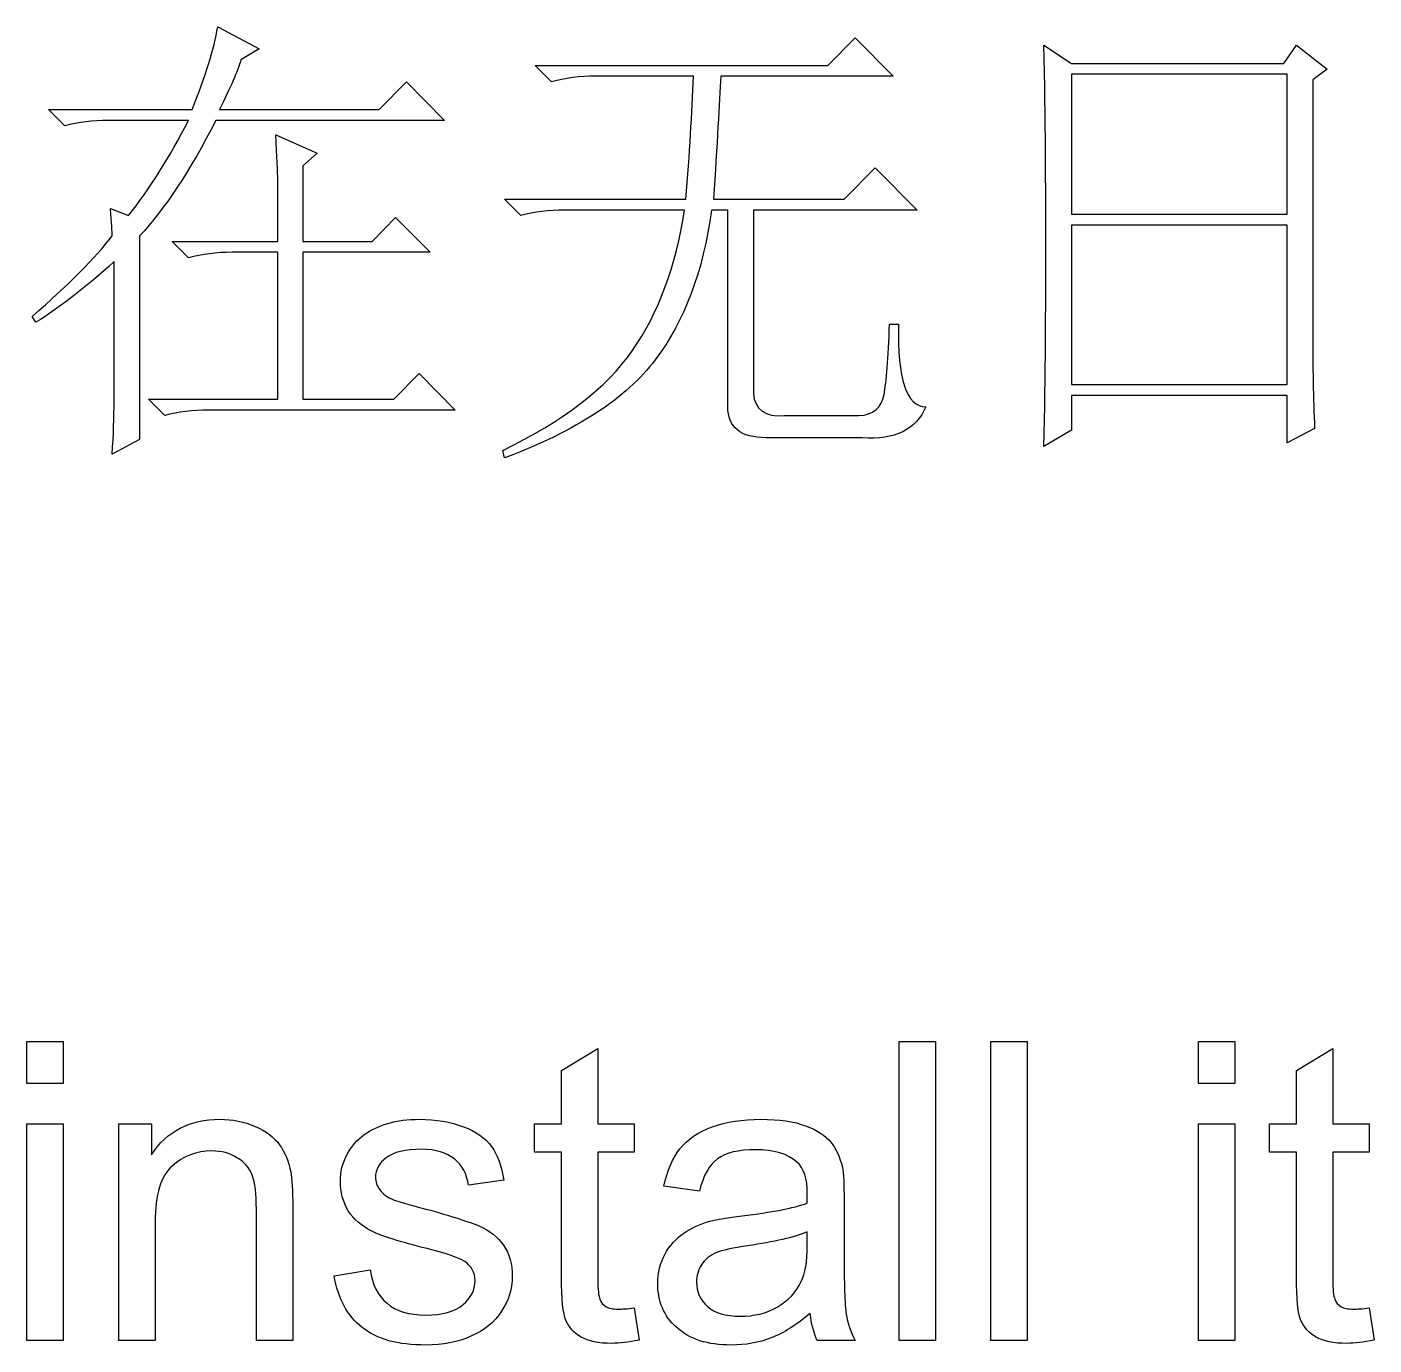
# Model space of a CAD drawing. Extents: x -45 to 645, y -160 to 467.
# Drawn here: x 365.706 to 370.259, y 90.401 to 94.858 of the extents above; entities that cross this region are included whole.
import ezdxf

# ---------------------------------------------------------------- set-up
doc = ezdxf.new("R2010")
doc.units = 0
doc.layers.add('layer 1', color=7, linetype='Continuous')

msp = doc.modelspace()

# ---------------------------------------------------------------- linework, layer by layer
at = {"layer": 'layer 1', "color": 7, "true_color": 0xffffff}
for points, knots in [([(365.7234, 93.8782), (365.7234, 93.8782), (365.736, 93.8591), (365.736, 93.8591), (365.8177, 93.9099), (365.9057, 93.9782), (366, 94.0639), (366, 94.0639), (366.0001, 93.5924), (366.0001, 93.5924), (366.0001, 93.5384), (365.9984, 93.4797), (365.9937, 93.413), (365.9937, 93.413), (366.0865, 93.4622), (366.0865, 93.4622), (366.0865, 93.4622), (366.0865, 94.1512), (366.0865, 94.1512), (366.1714, 94.2417), (366.2578, 94.3719), (366.3442, 94.5417), (366.3442, 94.5417), (367.1174, 94.5417), (367.1174, 94.5417), (367.1174, 94.5417), (366.9886, 94.6719), (366.9886, 94.6719), (366.9886, 94.6719), (366.8959, 94.5782), (366.8959, 94.5782), (366.8959, 94.5782), (366.3568, 94.5782), (366.3568, 94.5782), (366.3929, 94.6529), (366.4181, 94.7084), (366.4291, 94.7465), (366.4291, 94.7465), (366.4903, 94.783), (366.4903, 94.783), (366.4903, 94.783), (366.3505, 94.8576), (366.3505, 94.8576), (366.3379, 94.783), (366.3096, 94.691), (366.264, 94.5782), (366.264, 94.5782), (365.7785, 94.5782), (365.7785, 94.5782), (365.7785, 94.5782), (365.8335, 94.5227), (365.8335, 94.5227), (365.879, 94.5354), (365.9277, 94.5417), (365.9812, 94.5417), (365.9812, 94.5417), (366.2515, 94.5417), (366.2515, 94.5417), (366.1855, 94.4131), (366.1179, 94.3068), (366.0487, 94.2195), (366.0487, 94.2195), (365.9875, 94.2433), (365.9875, 94.2433), (365.9922, 94.1941), (365.9937, 94.1639), (365.9937, 94.1512), (365.9372, 94.0766), (365.846, 93.9861), (365.7234, 93.8782)], [0, 0, 0, 0, 0.043478, 0.043478, 0.043478, 0.086957, 0.086957, 0.086957, 0.130435, 0.130435, 0.130435, 0.173913, 0.173913, 0.173913, 0.217391, 0.217391, 0.217391, 0.26087, 0.26087, 0.26087, 0.304348, 0.304348, 0.304348, 0.347826, 0.347826, 0.347826, 0.391304, 0.391304, 0.391304, 0.434783, 0.434783, 0.434783, 0.478261, 0.478261, 0.478261, 0.521739, 0.521739, 0.521739, 0.565217, 0.565217, 0.565217, 0.608696, 0.608696, 0.608696, 0.652174, 0.652174, 0.652174, 0.695652, 0.695652, 0.695652, 0.73913, 0.73913, 0.73913, 0.782609, 0.782609, 0.782609, 0.826087, 0.826087, 0.826087, 0.869565, 0.869565, 0.869565, 0.913043, 0.913043, 0.913043, 0.956522, 0.956522, 0.956522, 1, 1, 1, 1]), ([(367.3203, 94.275), (367.3203, 94.275), (367.3753, 94.2195), (367.3753, 94.2195), (367.4208, 94.2322), (367.4695, 94.2385), (367.523, 94.2385), (367.523, 94.2385), (367.9285, 94.2385), (367.9285, 94.2385), (367.8986, 94.048), (367.8404, 93.8893), (367.7524, 93.7639), (367.6645, 93.6369), (367.5183, 93.5241), (367.314, 93.4257), (367.314, 93.4257), (367.3203, 93.4003), (367.3203, 93.4003), (367.5607, 93.4908), (367.732, 93.6019), (367.8294, 93.7321), (367.9285, 93.8623), (367.9913, 94.0321), (368.0196, 94.2385), (368.0196, 94.2385), (368.0746, 94.2385), (368.0746, 94.2385), (368.0746, 94.2385), (368.0746, 93.5734), (368.0746, 93.5734), (368.0746, 93.5035), (368.1186, 93.4686), (368.2035, 93.4686), (368.2035, 93.4686), (368.5288, 93.4686), (368.5288, 93.4686), (368.6404, 93.4606), (368.7111, 93.4956), (368.7441, 93.5734), (368.6781, 93.5734), (368.6482, 93.667), (368.6514, 93.8528), (368.6514, 93.8528), (368.6215, 93.8528), (368.6215, 93.8528), (368.6168, 93.7369), (368.6105, 93.6575), (368.6026, 93.6146), (368.5948, 93.5702), (368.5665, 93.5464), (368.5178, 93.5432), (368.5178, 93.5432), (368.2648, 93.5432), (368.2648, 93.5432), (368.2003, 93.5384), (368.1657, 93.5638), (368.161, 93.6178), (368.161, 93.6178), (368.161, 94.2385), (368.161, 94.2385), (368.161, 94.2385), (368.7142, 94.2385), (368.7142, 94.2385), (368.7142, 94.2385), (368.5728, 94.3814), (368.5728, 94.3814), (368.5728, 94.3814), (368.4675, 94.275), (368.4675, 94.275), (368.4675, 94.275), (368.0259, 94.275), (368.0259, 94.275), (368.0385, 94.4624), (368.0463, 94.6005), (368.051, 94.691), (368.051, 94.691), (368.6341, 94.691), (368.6341, 94.691), (368.6341, 94.691), (368.5052, 94.8211), (368.5052, 94.8211), (368.5052, 94.8211), (368.4125, 94.7275), (368.4125, 94.7275), (368.4125, 94.7275), (367.424, 94.7275), (367.424, 94.7275), (367.424, 94.7275), (367.479, 94.6719), (367.479, 94.6719), (367.5246, 94.6846), (367.5733, 94.691), (367.6267, 94.691), (367.6267, 94.691), (367.9583, 94.691), (367.9583, 94.691), (367.9536, 94.5671), (367.9457, 94.429), (367.9332, 94.275), (367.9332, 94.275), (367.3203, 94.275), (367.3203, 94.275)], [0, 0, 0, 0, 0.029412, 0.029412, 0.029412, 0.058824, 0.058824, 0.058824, 0.088235, 0.088235, 0.088235, 0.117647, 0.117647, 0.117647, 0.147059, 0.147059, 0.147059, 0.176471, 0.176471, 0.176471, 0.205882, 0.205882, 0.205882, 0.235294, 0.235294, 0.235294, 0.264706, 0.264706, 0.264706, 0.294118, 0.294118, 0.294118, 0.323529, 0.323529, 0.323529, 0.352941, 0.352941, 0.352941, 0.382353, 0.382353, 0.382353, 0.411765, 0.411765, 0.411765, 0.441176, 0.441176, 0.441176, 0.470588, 0.470588, 0.470588, 0.5, 0.5, 0.5, 0.529412, 0.529412, 0.529412, 0.558824, 0.558824, 0.558824, 0.588235, 0.588235, 0.588235, 0.617647, 0.617647, 0.617647, 0.647059, 0.647059, 0.647059, 0.676471, 0.676471, 0.676471, 0.705882, 0.705882, 0.705882, 0.735294, 0.735294, 0.735294, 0.764706, 0.764706, 0.764706, 0.794118, 0.794118, 0.794118, 0.823529, 0.823529, 0.823529, 0.852941, 0.852941, 0.852941, 0.882353, 0.882353, 0.882353, 0.911765, 0.911765, 0.911765, 0.941176, 0.941176, 0.941176, 0.970588, 0.970588, 0.970588, 1, 1, 1, 1]), ([(369.2361, 93.494), (369.2361, 93.494), (369.2361, 93.6115), (369.2361, 93.6115), (369.2361, 93.6115), (369.9653, 93.6115), (369.9653, 93.6115), (369.9653, 93.6115), (369.9653, 93.4511), (369.9653, 93.4511), (369.9653, 93.4511), (370.0581, 93.5003), (370.0581, 93.5003), (370.0533, 93.6003), (370.0517, 93.7083), (370.0517, 93.8289), (370.0517, 93.8289), (370.0518, 94.6783), (370.0518, 94.6783), (370.0518, 94.6783), (370.1005, 94.7148), (370.1005, 94.7148), (370.1005, 94.7148), (369.9967, 94.7957), (369.9967, 94.7957), (369.9967, 94.7957), (369.9543, 94.7338), (369.9543, 94.7338), (369.9543, 94.7338), (369.2361, 94.7338), (369.2361, 94.7338), (369.2361, 94.7338), (369.1434, 94.7957), (369.1434, 94.7957), (369.1481, 94.5433), (369.1497, 94.3147), (369.1497, 94.1115), (369.1497, 93.9067), (369.1481, 93.6829), (369.1434, 93.4384), (369.1434, 93.4384), (369.2361, 93.494), (369.2361, 93.494)], [0, 0, 0, 0, 0.071429, 0.071429, 0.071429, 0.142857, 0.142857, 0.142857, 0.214286, 0.214286, 0.214286, 0.285714, 0.285714, 0.285714, 0.357143, 0.357143, 0.357143, 0.428571, 0.428571, 0.428571, 0.5, 0.5, 0.5, 0.571429, 0.571429, 0.571429, 0.642857, 0.642857, 0.642857, 0.714286, 0.714286, 0.714286, 0.785714, 0.785714, 0.785714, 0.857143, 0.857143, 0.857143, 0.928571, 0.928571, 0.928571, 1, 1, 1, 1]), ([(369.9653, 94.6973), (369.9653, 94.6973), (369.9653, 94.2242), (369.9653, 94.2242), (369.9653, 94.2242), (369.2361, 94.2242), (369.2361, 94.2242), (369.2361, 94.2242), (369.2361, 94.6973), (369.2361, 94.6973), (369.2361, 94.6973), (369.9653, 94.6973), (369.9653, 94.6973)], [0, 0, 0, 0, 0.25, 0.25, 0.25, 0.5, 0.5, 0.5, 0.75, 0.75, 0.75, 1, 1, 1, 1]), ([(366.5533, 94.1322), (366.5533, 94.1322), (366.1965, 94.1322), (366.1965, 94.1322), (366.1965, 94.1322), (366.2515, 94.0766), (366.2515, 94.0766), (366.2971, 94.0893), (366.3458, 94.0956), (366.3992, 94.0956), (366.3992, 94.0956), (366.5533, 94.0956), (366.5533, 94.0956), (366.5533, 94.0956), (366.5533, 93.5988), (366.5533, 93.5988), (366.5533, 93.5988), (366.1163, 93.5988), (366.1163, 93.5988), (366.1163, 93.5988), (366.1714, 93.5432), (366.1714, 93.5432), (366.2169, 93.5559), (366.2656, 93.5622), (366.319, 93.5622), (366.319, 93.5622), (367.1536, 93.5622), (367.1536, 93.5622), (367.1536, 93.5622), (367.031, 93.6861), (367.031, 93.6861), (367.031, 93.6861), (366.9461, 93.5988), (366.9461, 93.5988), (366.9461, 93.5988), (366.6381, 93.5988), (366.6381, 93.5988), (366.6381, 93.5988), (366.6381, 94.0956), (366.6381, 94.0956), (366.6381, 94.0956), (367.0687, 94.0956), (367.0687, 94.0956), (367.0687, 94.0956), (366.9508, 94.2131), (366.9508, 94.2131), (366.9508, 94.2131), (366.8722, 94.1322), (366.8722, 94.1322), (366.8722, 94.1322), (366.6381, 94.1322), (366.6381, 94.1322), (366.6381, 94.1322), (366.6381, 94.3877), (366.6381, 94.3877), (366.6381, 94.3877), (366.6868, 94.4306), (366.6868, 94.4306), (366.6868, 94.4306), (366.547, 94.4925), (366.547, 94.4925), (366.5501, 94.4179), (366.5532, 94.3671), (366.5532, 94.3369), (366.5532, 94.3369), (366.5533, 94.1322), (366.5533, 94.1322)], [0, 0, 0, 0, 0.045455, 0.045455, 0.045455, 0.090909, 0.090909, 0.090909, 0.136364, 0.136364, 0.136364, 0.181818, 0.181818, 0.181818, 0.227273, 0.227273, 0.227273, 0.272727, 0.272727, 0.272727, 0.318182, 0.318182, 0.318182, 0.363636, 0.363636, 0.363636, 0.409091, 0.409091, 0.409091, 0.454545, 0.454545, 0.454545, 0.5, 0.5, 0.5, 0.545455, 0.545455, 0.545455, 0.590909, 0.590909, 0.590909, 0.636364, 0.636364, 0.636364, 0.681818, 0.681818, 0.681818, 0.727273, 0.727273, 0.727273, 0.772727, 0.772727, 0.772727, 0.818182, 0.818182, 0.818182, 0.863636, 0.863636, 0.863636, 0.909091, 0.909091, 0.909091, 0.954545, 0.954545, 0.954545, 1, 1, 1, 1]), ([(369.9653, 94.1877), (369.9653, 94.1877), (369.9653, 93.648), (369.9653, 93.648), (369.9653, 93.648), (369.2361, 93.648), (369.2361, 93.648), (369.2361, 93.648), (369.2361, 94.1877), (369.2361, 94.1877), (369.2361, 94.1877), (369.9653, 94.1877), (369.9653, 94.1877)], [0, 0, 0, 0, 0.25, 0.25, 0.25, 0.5, 0.5, 0.5, 0.75, 0.75, 0.75, 1, 1, 1, 1]), ([(365.8285, 91.2854), (365.8285, 91.2854), (365.8285, 91.4266), (365.8285, 91.4266), (365.8285, 91.4266), (365.7056, 91.4266), (365.7056, 91.4266), (365.7056, 91.4266), (365.7056, 91.2854), (365.7056, 91.2854), (365.7056, 91.2854), (365.8285, 91.2854), (365.8285, 91.2854)], [0, 0, 0, 0, 0.25, 0.25, 0.25, 0.5, 0.5, 0.5, 0.75, 0.75, 0.75, 1, 1, 1, 1]), ([(367.7049, 90.522), (367.6868, 90.522), (367.6728, 90.5248), (367.663, 90.5304), (367.6532, 90.5376), (367.6463, 90.5445), (367.6421, 90.5558), (367.6379, 90.5657), (367.6351, 90.5883), (367.6351, 90.6235), (367.6351, 90.6235), (367.6351, 91.0526), (367.6351, 91.0526), (367.6351, 91.0526), (367.758, 91.0526), (367.758, 91.0526), (367.758, 91.0526), (367.758, 91.1485), (367.758, 91.1485), (367.758, 91.1485), (367.6351, 91.1485), (367.6351, 91.1485), (367.6351, 91.1485), (367.6351, 91.4039), (367.6351, 91.4039), (367.6351, 91.4039), (367.5122, 91.3291), (367.5122, 91.3291), (367.5122, 91.3291), (367.5122, 91.1485), (367.5122, 91.1485), (367.5122, 91.1485), (367.4214, 91.1485), (367.4214, 91.1485), (367.4214, 91.1485), (367.4214, 91.0526), (367.4214, 91.0526), (367.4214, 91.0526), (367.5122, 91.0526), (367.5122, 91.0526), (367.5122, 91.0526), (367.5122, 90.6306), (367.5122, 90.6306), (367.5122, 90.5558), (367.5177, 90.5078), (367.5275, 90.4838), (367.5373, 90.4614), (367.5541, 90.4415), (367.5792, 90.4274), (367.603, 90.4133), (367.6379, 90.4062), (367.6826, 90.4062), (367.7091, 90.4063), (367.7398, 90.4105), (367.7748, 90.4175), (367.7748, 90.4175), (367.758, 90.5262), (367.758, 90.5262), (367.7357, 90.5234), (367.7175, 90.5219), (367.7049, 90.522)], [0, 0, 0, 0, 0.05, 0.05, 0.05, 0.1, 0.1, 0.1, 0.15, 0.15, 0.15, 0.2, 0.2, 0.2, 0.25, 0.25, 0.25, 0.3, 0.3, 0.3, 0.35, 0.35, 0.35, 0.4, 0.4, 0.4, 0.45, 0.45, 0.45, 0.5, 0.5, 0.5, 0.55, 0.55, 0.55, 0.6, 0.6, 0.6, 0.65, 0.65, 0.65, 0.7, 0.7, 0.7, 0.75, 0.75, 0.75, 0.8, 0.8, 0.8, 0.85, 0.85, 0.85, 0.9, 0.9, 0.9, 0.95, 0.95, 0.95, 1, 1, 1, 1]), ([(368.7765, 90.4161), (368.7765, 90.4161), (368.7765, 91.4266), (368.7765, 91.4266), (368.7765, 91.4266), (368.6536, 91.4266), (368.6536, 91.4266), (368.6536, 91.4266), (368.6536, 90.4161), (368.6536, 90.4161), (368.6536, 90.4161), (368.7765, 90.4161), (368.7765, 90.4161)], [0, 0, 0, 0, 0.25, 0.25, 0.25, 0.5, 0.5, 0.5, 0.75, 0.75, 0.75, 1, 1, 1, 1]), ([(369.087, 90.4161), (369.087, 90.4161), (369.087, 91.4266), (369.087, 91.4266), (369.087, 91.4266), (368.964, 91.4266), (368.964, 91.4266), (368.964, 91.4266), (368.964, 90.4161), (368.964, 90.4161), (368.964, 90.4161), (369.087, 90.4161), (369.087, 90.4161)], [0, 0, 0, 0, 0.25, 0.25, 0.25, 0.5, 0.5, 0.5, 0.75, 0.75, 0.75, 1, 1, 1, 1]), ([(369.7881, 91.2854), (369.7881, 91.2854), (369.7881, 91.4266), (369.7881, 91.4266), (369.7881, 91.4266), (369.6651, 91.4266), (369.6651, 91.4266), (369.6651, 91.4266), (369.6651, 91.2854), (369.6651, 91.2854), (369.6651, 91.2854), (369.7881, 91.2854), (369.7881, 91.2854)], [0, 0, 0, 0, 0.25, 0.25, 0.25, 0.5, 0.5, 0.5, 0.75, 0.75, 0.75, 1, 1, 1, 1]), ([(370.1893, 90.522), (370.1711, 90.522), (370.1571, 90.5248), (370.1474, 90.5304), (370.1376, 90.5376), (370.1306, 90.5445), (370.1264, 90.5558), (370.1222, 90.5657), (370.1194, 90.5883), (370.1194, 90.6235), (370.1194, 90.6235), (370.1194, 91.0526), (370.1194, 91.0526), (370.1194, 91.0526), (370.2424, 91.0526), (370.2424, 91.0526), (370.2424, 91.0526), (370.2424, 91.1485), (370.2424, 91.1485), (370.2424, 91.1485), (370.1194, 91.1485), (370.1194, 91.1485), (370.1194, 91.1485), (370.1194, 91.4039), (370.1194, 91.4039), (370.1194, 91.4039), (369.9965, 91.3291), (369.9965, 91.3291), (369.9965, 91.3291), (369.9965, 91.1485), (369.9965, 91.1485), (369.9965, 91.1485), (369.9057, 91.1485), (369.9057, 91.1485), (369.9057, 91.1485), (369.9057, 91.0526), (369.9057, 91.0526), (369.9057, 91.0526), (369.9965, 91.0526), (369.9965, 91.0526), (369.9965, 91.0526), (369.9965, 90.6306), (369.9965, 90.6306), (369.9965, 90.5558), (370.0021, 90.5078), (370.0118, 90.4838), (370.0216, 90.4614), (370.0384, 90.4415), (370.0635, 90.4274), (370.0873, 90.4133), (370.1222, 90.4062), (370.1669, 90.4062), (370.1935, 90.4063), (370.2242, 90.4105), (370.2591, 90.4175), (370.2591, 90.4175), (370.2424, 90.5262), (370.2424, 90.5262), (370.22, 90.5234), (370.2018, 90.5219), (370.1893, 90.522)], [0, 0, 0, 0, 0.05, 0.05, 0.05, 0.1, 0.1, 0.1, 0.15, 0.15, 0.15, 0.2, 0.2, 0.2, 0.25, 0.25, 0.25, 0.3, 0.3, 0.3, 0.35, 0.35, 0.35, 0.4, 0.4, 0.4, 0.45, 0.45, 0.45, 0.5, 0.5, 0.5, 0.55, 0.55, 0.55, 0.6, 0.6, 0.6, 0.65, 0.65, 0.65, 0.7, 0.7, 0.7, 0.75, 0.75, 0.75, 0.8, 0.8, 0.8, 0.85, 0.85, 0.85, 0.9, 0.9, 0.9, 0.95, 0.95, 0.95, 1, 1, 1, 1]), ([(366.1389, 90.4161), (366.1389, 90.4161), (366.1389, 90.8155), (366.1389, 90.8155), (366.1389, 90.91), (366.1584, 90.9735), (366.1962, 91.006), (366.2339, 91.0399), (366.2786, 91.0568), (366.3303, 91.0568), (366.3638, 91.0568), (366.3917, 91.0497), (366.4155, 91.0342), (366.4406, 91.0202), (366.4574, 90.9989), (366.4672, 90.9749), (366.477, 90.9495), (366.4811, 90.9114), (366.4811, 90.8606), (366.4811, 90.8606), (366.4812, 90.4161), (366.4812, 90.4161), (366.4812, 90.4161), (366.6041, 90.4161), (366.6041, 90.4161), (366.6041, 90.4161), (366.6041, 90.8663), (366.6041, 90.8663), (366.6041, 90.9227), (366.6013, 90.9636), (366.5971, 90.9862), (366.5901, 91.0215), (366.5775, 91.0525), (366.5594, 91.0779), (366.5412, 91.1034), (366.5133, 91.1245), (366.4769, 91.14), (366.4406, 91.1556), (366.4001, 91.164), (366.3568, 91.164), (366.2562, 91.164), (366.1794, 91.1245), (366.1263, 91.0441), (366.1263, 91.0441), (366.1263, 91.1485), (366.1263, 91.1485), (366.1263, 91.1485), (366.016, 91.1485), (366.016, 91.1485), (366.016, 91.1485), (366.016, 90.4161), (366.016, 90.4161), (366.016, 90.4161), (366.1389, 90.4161), (366.1389, 90.4161)], [0, 0, 0, 0, 0.055556, 0.055556, 0.055556, 0.111111, 0.111111, 0.111111, 0.166667, 0.166667, 0.166667, 0.222222, 0.222222, 0.222222, 0.277778, 0.277778, 0.277778, 0.333333, 0.333333, 0.333333, 0.388889, 0.388889, 0.388889, 0.444444, 0.444444, 0.444444, 0.5, 0.5, 0.5, 0.555556, 0.555556, 0.555556, 0.611111, 0.611111, 0.611111, 0.666667, 0.666667, 0.666667, 0.722222, 0.722222, 0.722222, 0.777778, 0.777778, 0.777778, 0.833333, 0.833333, 0.833333, 0.888889, 0.888889, 0.888889, 0.944444, 0.944444, 0.944444, 1, 1, 1, 1]), ([(366.839, 90.4599), (366.8879, 90.4204), (366.9591, 90.4006), (367.0541, 90.4006), (367.1114, 90.4006), (367.1616, 90.4105), (367.2063, 90.4302), (367.2524, 90.45), (367.286, 90.4782), (367.3097, 90.5149), (367.3335, 90.5516), (367.346, 90.5897), (367.346, 90.632), (367.3461, 90.6744), (367.3362, 90.7096), (367.3167, 90.7378), (367.2971, 90.7662), (367.2692, 90.7872), (367.2357, 90.8028), (367.2008, 90.817), (367.1407, 90.8366), (367.0541, 90.8606), (366.994, 90.8762), (366.9577, 90.8874), (366.9451, 90.8917), (366.9242, 90.9002), (366.9088, 90.9114), (366.899, 90.9241), (366.8893, 90.9383), (366.8836, 90.9523), (366.8836, 90.9679), (366.8836, 90.9933), (366.8962, 91.0158), (366.92, 91.0342), (366.9437, 91.0526), (366.9842, 91.0624), (367.0401, 91.0624), (367.0876, 91.0624), (367.1239, 91.0511), (367.1505, 91.0299), (367.177, 91.0088), (367.1924, 90.9791), (367.1979, 90.941), (367.1979, 90.941), (367.3181, 90.958), (367.3181, 90.958), (367.3097, 91.006), (367.2957, 91.0441), (367.2762, 91.0723), (367.2553, 91.1005), (367.2231, 91.1231), (367.1812, 91.1386), (367.1379, 91.1556), (367.0876, 91.164), (367.0317, 91.164), (366.994, 91.164), (366.9577, 91.1598), (366.9256, 91.1499), (366.892, 91.14), (366.8669, 91.1273), (366.8473, 91.1132), (366.8222, 91.0949), (366.8012, 91.0723), (366.7873, 91.0441), (366.7719, 91.0159), (366.7649, 90.9862), (366.7649, 90.9537), (366.7649, 90.9186), (366.7733, 90.8846), (366.7914, 90.855), (366.8096, 90.8268), (366.8361, 90.8028), (366.8711, 90.7858), (366.906, 90.7689), (366.9675, 90.7491), (367.0583, 90.7266), (367.124, 90.7097), (367.1658, 90.6955), (367.184, 90.6842), (367.2077, 90.6687), (367.2203, 90.6461), (367.2203, 90.6179), (367.2203, 90.5869), (367.2063, 90.56), (367.1798, 90.5375), (367.1519, 90.5135), (367.1099, 90.5022), (367.0541, 90.5022), (366.9968, 90.5022), (366.9535, 90.5149), (366.9228, 90.5417), (366.892, 90.5671), (366.8725, 90.6052), (366.8655, 90.6546), (366.8655, 90.6546), (366.7439, 90.6349), (366.7439, 90.6349), (366.7579, 90.5573), (366.7886, 90.4994), (366.839, 90.4599)], [0, 0, 0, 0, 0.030303, 0.030303, 0.030303, 0.060606, 0.060606, 0.060606, 0.090909, 0.090909, 0.090909, 0.121212, 0.121212, 0.121212, 0.151515, 0.151515, 0.151515, 0.181818, 0.181818, 0.181818, 0.212121, 0.212121, 0.212121, 0.242424, 0.242424, 0.242424, 0.272727, 0.272727, 0.272727, 0.30303, 0.30303, 0.30303, 0.333333, 0.333333, 0.333333, 0.363636, 0.363636, 0.363636, 0.393939, 0.393939, 0.393939, 0.424242, 0.424242, 0.424242, 0.454545, 0.454545, 0.454545, 0.484848, 0.484848, 0.484848, 0.515152, 0.515152, 0.515152, 0.545455, 0.545455, 0.545455, 0.575758, 0.575758, 0.575758, 0.606061, 0.606061, 0.606061, 0.636364, 0.636364, 0.636364, 0.666667, 0.666667, 0.666667, 0.69697, 0.69697, 0.69697, 0.727273, 0.727273, 0.727273, 0.757576, 0.757576, 0.757576, 0.787879, 0.787879, 0.787879, 0.818182, 0.818182, 0.818182, 0.848485, 0.848485, 0.848485, 0.878788, 0.878788, 0.878788, 0.909091, 0.909091, 0.909091, 0.939394, 0.939394, 0.939394, 0.969697, 0.969697, 0.969697, 1, 1, 1, 1]), ([(368.3768, 90.4161), (368.3768, 90.4161), (368.5053, 90.4161), (368.5053, 90.4161), (368.49, 90.4444), (368.4802, 90.474), (368.4746, 90.505), (368.4704, 90.5347), (368.4676, 90.608), (368.4676, 90.7223), (368.4676, 90.7223), (368.4676, 90.8875), (368.4676, 90.8875), (368.4676, 90.9425), (368.4662, 90.9806), (368.462, 91.0017), (368.4536, 91.0356), (368.4411, 91.0638), (368.4229, 91.0864), (368.4048, 91.1091), (368.3768, 91.1273), (368.3377, 91.1414), (368.2986, 91.157), (368.2483, 91.164), (368.1868, 91.164), (368.124, 91.164), (368.0695, 91.1555), (368.022, 91.1386), (367.9745, 91.1203), (367.9382, 91.0963), (367.913, 91.0638), (367.8879, 91.0329), (367.8697, 90.9904), (367.8585, 90.9382), (367.8585, 90.9382), (367.9787, 90.9213), (367.9787, 90.9213), (367.9913, 90.9735), (368.0122, 91.0102), (368.0401, 91.0299), (368.0681, 91.0511), (368.11, 91.061), (368.1686, 91.061), (368.2301, 91.061), (368.2776, 91.0469), (368.3083, 91.0187), (368.3321, 90.9989), (368.3433, 90.9636), (368.3433, 90.9128), (368.3433, 90.9086), (368.3433, 90.8973), (368.3433, 90.8804), (368.2958, 90.8635), (368.2231, 90.8493), (368.1226, 90.838), (368.0751, 90.8324), (368.0387, 90.8253), (368.0136, 90.8197), (367.9815, 90.8098), (367.9521, 90.7971), (367.9256, 90.7788), (367.8991, 90.7605), (367.8781, 90.7364), (367.8613, 90.7068), (367.846, 90.6786), (367.8376, 90.6447), (367.8376, 90.6094), (367.8376, 90.5488), (367.8585, 90.498), (367.9018, 90.4599), (367.9451, 90.4204), (368.0066, 90.4006), (368.0862, 90.4006), (368.1338, 90.4006), (368.1798, 90.4091), (368.2217, 90.4246), (368.2637, 90.4415), (368.3069, 90.4683), (368.353, 90.5078), (368.3572, 90.4726), (368.3642, 90.4429), (368.3768, 90.4161)], [0, 0, 0, 0, 0.037037, 0.037037, 0.037037, 0.074074, 0.074074, 0.074074, 0.111111, 0.111111, 0.111111, 0.148148, 0.148148, 0.148148, 0.185185, 0.185185, 0.185185, 0.222222, 0.222222, 0.222222, 0.259259, 0.259259, 0.259259, 0.296296, 0.296296, 0.296296, 0.333333, 0.333333, 0.333333, 0.37037, 0.37037, 0.37037, 0.407407, 0.407407, 0.407407, 0.444444, 0.444444, 0.444444, 0.481481, 0.481481, 0.481481, 0.518519, 0.518519, 0.518519, 0.555556, 0.555556, 0.555556, 0.592593, 0.592593, 0.592593, 0.62963, 0.62963, 0.62963, 0.666667, 0.666667, 0.666667, 0.703704, 0.703704, 0.703704, 0.740741, 0.740741, 0.740741, 0.777778, 0.777778, 0.777778, 0.814815, 0.814815, 0.814815, 0.851852, 0.851852, 0.851852, 0.888889, 0.888889, 0.888889, 0.925926, 0.925926, 0.925926, 0.962963, 0.962963, 0.962963, 1, 1, 1, 1]), ([(365.8285, 90.4161), (365.8285, 90.4161), (365.8285, 91.1485), (365.8285, 91.1485), (365.8285, 91.1485), (365.7056, 91.1485), (365.7056, 91.1485), (365.7056, 91.1485), (365.7056, 90.4161), (365.7056, 90.4161), (365.7056, 90.4161), (365.8285, 90.4161), (365.8285, 90.4161)], [0, 0, 0, 0, 0.25, 0.25, 0.25, 0.5, 0.5, 0.5, 0.75, 0.75, 0.75, 1, 1, 1, 1]), ([(369.7881, 90.4161), (369.7881, 90.4161), (369.7881, 91.1485), (369.7881, 91.1485), (369.7881, 91.1485), (369.6651, 91.1485), (369.6651, 91.1485), (369.6651, 91.1485), (369.6651, 90.4161), (369.6651, 90.4161), (369.6651, 90.4161), (369.7881, 90.4161), (369.7881, 90.4161)], [0, 0, 0, 0, 0.25, 0.25, 0.25, 0.5, 0.5, 0.5, 0.75, 0.75, 0.75, 1, 1, 1, 1]), ([(368.3433, 90.7379), (368.3433, 90.6828), (368.3363, 90.6419), (368.3223, 90.6151), (368.3056, 90.5784), (368.279, 90.5502), (368.2413, 90.529), (368.205, 90.5079), (368.1631, 90.498), (368.1156, 90.498), (368.0667, 90.498), (368.0304, 90.5092), (368.0066, 90.5304), (367.9815, 90.553), (367.9689, 90.5798), (367.9689, 90.6137), (367.9689, 90.6349), (367.9745, 90.6546), (367.9856, 90.6715), (367.9968, 90.69), (368.0136, 90.7026), (368.0345, 90.7124), (368.0555, 90.7209), (368.0918, 90.7294), (368.1421, 90.7364), (368.2315, 90.7492), (368.2986, 90.7647), (368.3433, 90.783), (368.3433, 90.783), (368.3433, 90.7379), (368.3433, 90.7379)], [0, 0, 0, 0, 0.1, 0.1, 0.1, 0.2, 0.2, 0.2, 0.3, 0.3, 0.3, 0.4, 0.4, 0.4, 0.5, 0.5, 0.5, 0.6, 0.6, 0.6, 0.7, 0.7, 0.7, 0.8, 0.8, 0.8, 0.9, 0.9, 0.9, 1, 1, 1, 1])]:
    msp.add_open_spline(points, degree=3, knots=knots, dxfattribs=at)

doc.saveas('drawing.dxf')
